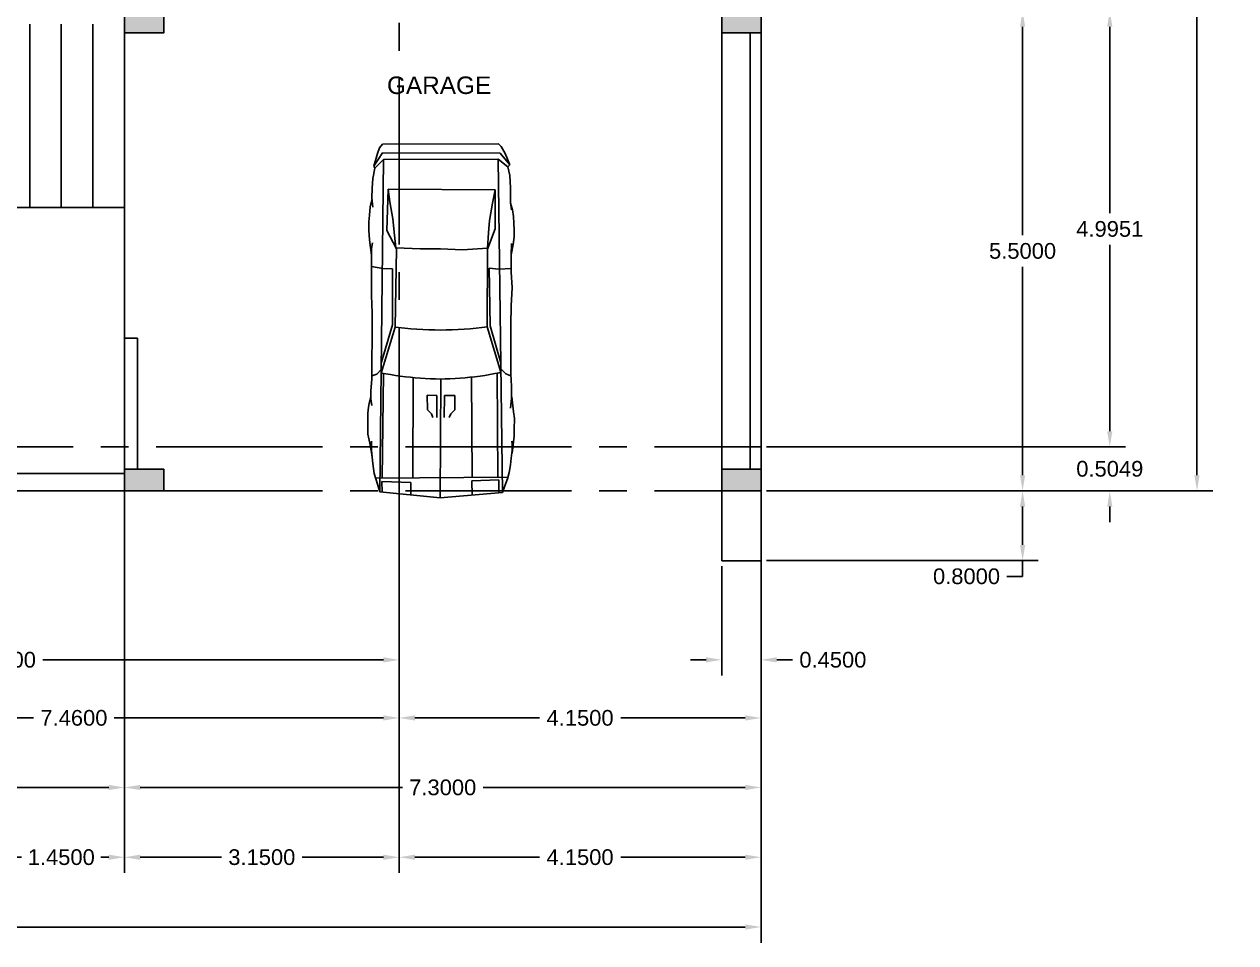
# Model space of a CAD drawing. Header units: inches. Extents: x 994 to 6777, y -637 to 5407.
# Drawn here: x 6726.68 to 6740.58, y -617.73 to -607.2 of the extents above; entities that cross this region are included whole.
import ezdxf

# ---------------------------------------------------------------- set-up
doc = ezdxf.new("R2010")
doc.units = ezdxf.units.IN
doc.header["$MEASUREMENT"] = 0
doc.linetypes.add('CENTER2', pattern=[28.575, 19.05, -3.175, 3.175, -3.175])
doc.styles.get("Standard").update_dxf_attribs({"font": 'arial.ttf'})
doc.dimstyles.get("Standard").update_dxf_attribs({"dimtxt": 0.18, "dimasz": 0.18, "dimexe": 0.18, "dimexo": 0.0625, "dimgap": 0.09, "dimtad": 0, "dimtih": 1, "dimtoh": 1, "dimdec": 4, "dimzin": 0, "dimdsep": 46, "dimtxsty": 'Standard', "dimcen": 0.09, "dimadec": 0, "dimazin": 0, "dimtfac": 1, "dimtdec": 4, "dimtofl": 0, "dimtmove": 0, "dimatfit": 3, "dimfxl": 1, "dimtolj": 1, "dimtzin": 0, "dimarcsym": 0})

# ---------------------------------------------------------------- blocks, each defined once
blk = doc.blocks.new('A$C0F56074B')
for p, q in [((699, 1843), (810, 1867)), ((810, 1867), (883, 1867)), ((883, 1867), (968, 1866)), ((968, 1866), (1077, 1866)), ((1077, 1866), (1157, 1856)), ((1157, 1856), (1200, 1848)), ((3284, 1844), (3406, 1855)), ((3406, 1855), (3515, 1855)), ((3515, 1855), (3597, 1847)), ((0, 944), (77, 1712)), ((77, 1712), (173, 1743)), ((77, 1712), (4307, 1668)), ((173, 1743), (309, 1784)), ((251, 1767), (265, 82)), ((309, 1784), (437, 1802)), ((437, 1802), (602, 1819)), ((509, 1810), (554, 1816)), ((554, 1816), (699, 1843)), ((602, 1819), (724, 1818)), ((1175, 1817), (1260, 1829)), ((1200, 1848), (1284, 1828)), ((1260, 1829), (1358, 1828)), ((1358, 1828), (1516, 1815)), ((1516, 1815), (1711, 1814)), ((1553, 1814), (1577, 1754)), ((1577, 1754), (1633, 1696)), ((1711, 1814), (1821, 1814)), ((1821, 1814), (1955, 1813)), ((1955, 1813), (2175, 1812)), ((2175, 1812), (2357, 1811)), ((2357, 1811), (2577, 1822)), ((2577, 1822), (2808, 1821)), ((2808, 1821), (2991, 1821)), ((2945, 1821), (2918, 1675)), ((2991, 1821), (3174, 1819)), ((3084, 1820), (3187, 1832)), ((3174, 1819), (3247, 1807)), ((3187, 1832), (3284, 1844)), ((3597, 1847), (3706, 1835)), ((3699, 1805), (3820, 1817)), ((3706, 1835), (3794, 1814)), ((3820, 1817), (3943, 1812)), ((3943, 1812), (4064, 1803)), ((4064, 1803), (4198, 1778)), ((4223, 1791), (4198, 1778)), ((4198, 1778), (4307, 1668)), ((4392, 1679), (4223, 1791)), ((4223, 1791), (4382, 1744)), ((4382, 1744), (4454, 1716)), ((4454, 1716), (4503, 1679)), ((211, 1687), (74, 1686)), ((197, 1321), (211, 1687)), ((253, 1683), (1584, 1665)), ((1571, 1577), (1560, 1515)), ((1588, 1697), (1571, 1577)), ((2173, 1519), (1588, 1697)), ((2201, 1552), (1717, 1695)), ((2917, 1552), (2201, 1552)), ((2918, 1675), (2917, 1552)), ((3405, 1623), (3172, 1502)), ((3551, 1549), (3344, 1526)), ((3929, 1609), (3405, 1623)), ((3770, 1585), (3551, 1549)), ((3929, 1609), (3770, 1585)), ((3923, 244), (3929, 1609)), ((4307, 1668), (4313, 205)), ((4386, 180), (4392, 1679)), ((4503, 1679), (4508, 204)), ((1549, 1453), (1542, 1387)), ((1560, 1515), (1549, 1453)), ((2161, 1394), (2153, 1320)), ((2173, 1519), (2161, 1394)), ((3172, 1502), (2173, 1519)), ((3184, 1508), (3172, 1198)), ((3344, 1526), (3184, 1508)), ((37, 1318), (197, 1321)), ((1531, 1290), (255, 1292)), ((1527, 1263), (1524, 1197)), ((1535, 1325), (1527, 1263)), ((1542, 1387), (1535, 1325)), ((2148, 1242), (2144, 1168)), ((2153, 1320), (2148, 1242)), ((1122, 1107), (1072, 1056)), ((1306, 1109), (1122, 1107)), ((1305, 986), (1306, 1109)), ((1520, 1135), (1516, 1069)), ((1524, 1197), (1520, 1135)), ((2144, 1168), (2140, 1089)), ((2140, 1089), (2140, 1015)), ((3172, 1198), (3170, 942)), ((0, 944), (1513, 937)), ((70, 152), (0, 944)), ((1024, 987), (1305, 986)), ((1072, 1056), (1025, 1041)), ((1516, 1007), (1513, 945)), ((1513, 945), (1516, 883)), ((1516, 1069), (1516, 1007)), ((2140, 1015), (2136, 941)), ((2136, 941), (2140, 868)), ((3170, 942), (3157, 661)), ((1304, 892), (1023, 893)), ((1023, 833), (1072, 808)), ((1072, 808), (1121, 759)), ((1303, 758), (1304, 892)), ((1516, 883), (1516, 821)), ((1516, 821), (1520, 756)), ((2140, 868), (2140, 793)), ((2140, 793), (2144, 715)), ((1121, 759), (1303, 758)), ((1520, 756), (1524, 693)), ((1524, 693), (1527, 627)), ((1527, 627), (1535, 566)), ((2144, 715), (2148, 641)), ((2148, 641), (2153, 562)), ((3157, 661), (3180, 344)), ((218, 541), (34, 540)), ((229, 199), (218, 541)), ((1537, 545), (260, 540)), ((1535, 566), (1542, 503)), ((1542, 503), (1549, 437)), ((2153, 562), (2161, 488)), ((2161, 488), (2170, 414)), ((1549, 437), (1560, 375)), ((1560, 375), (1571, 313)), ((1571, 313), (1582, 251)), ((1601, 171), (2176, 345)), ((2170, 414), (2176, 345)), ((2176, 345), (3168, 344)), ((2923, 321), (2192, 308)), ((2910, 199), (2923, 321)), ((3168, 344), (3423, 246)), ((3375, 331), (3180, 344)), ((3533, 318), (3375, 331)), ((3753, 281), (3533, 318)), ((66, 200), (229, 199)), ((4313, 205), (70, 152)), ((1587, 220), (265, 213)), ((1581, 108), (1645, 171)), ((1582, 251), (1593, 196)), ((1593, 196), (1601, 171)), ((2192, 308), (1719, 172)), ((2922, 40), (2910, 199)), ((3423, 246), (3923, 244)), ((3923, 244), (3753, 281)), ((4313, 205), (4215, 83)), ((4239, 59), (4386, 180)), ((4471, 167), (4385, 119)), ((4508, 204), (4471, 167)), ((154, 121), (70, 152)), ((241, 90), (154, 121)), ((325, 65), (241, 90)), ((423, 52), (325, 65)), ((508, 40), (423, 52)), ((606, 27), (508, 40)), ((568, 28), (606, 27)), ((788, 2), (568, 28)), ((679, 27), (606, 27)), ((724, 32), (679, 27)), ((874, 2), (788, 2)), ((1009, 0), (874, 2)), ((1097, 10), (1009, 0)), ((1287, 35), (1097, 10)), ((1264, 37), (1142, 49)), ((1422, 36), (1264, 37)), ((1265, 37), (1287, 35)), ((1577, 44), (1422, 36)), ((1556, 44), (1581, 108)), ((1740, 46), (1577, 44)), ((1984, 45), (1740, 46)), ((2203, 44), (1984, 45)), ((2447, 43), (2203, 44)), ((2678, 29), (2447, 43)), ((2873, 41), (2678, 29)), ((3080, 40), (2873, 41)), ((3239, 39), (3080, 40)), ((3227, 15), (3095, 40)), ((3324, 2), (3227, 15)), ((3410, 2), (3324, 2)), ((3496, 6), (3410, 2)), ((3580, 13), (3496, 6)), ((3666, 25), (3580, 13)), ((3751, 49), (3666, 25)), ((3764, 49), (3666, 37)), ((3861, 48), (3764, 49)), ((3946, 48), (3861, 48)), ((4105, 60), (3946, 48)), ((4215, 83), (4105, 60)), ((4215, 83), (4239, 59)), ((4385, 119), (4239, 59))]:
    blk.add_line(p, q)
blk = doc.blocks.new('*D715')
at = {"color": 0, "lineweight": -2, "transparency": 16777216}
for p, q in [((6711.053, -612.608), (6711.053, -617.725)), ((6735.133, -612.608), (6735.133, -617.725)), ((6711.233, -617.545), (6722.558, -617.545)), ((6734.953, -617.545), (6723.628, -617.545))]:
    blk.add_line(p, q, dxfattribs=at)
at = {"color": 0, "transparency": 16777216}
for points in [[(6711.233, -617.515), (6711.233, -617.575), (6711.053, -617.545)], [(6734.953, -617.515), (6734.953, -617.575), (6735.133, -617.545)]]:
    blk.add_solid(points, dxfattribs=at)
at = {"layer": 'Defpoints', "color": 0, "transparency": 16777216}
for p in [(6711.053, -612.545), (6735.133, -612.545), (6735.133, -617.545)]:
    blk.add_point(p, dxfattribs=at)
at = {"color": 0, "transparency": 16777216, "insert": (6723.093, -617.545), "char_height": 0.18, "attachment_point": 5}
blk.add_mtext('\\A1;24.0800', dxfattribs=at)
blk = doc.blocks.new('*D721')
at = {"color": 0, "lineweight": -2, "transparency": 16777216}
for p, q in [((6726.383, -612.108), (6726.383, -616.925)), ((6727.833, -612.103), (6727.833, -616.925)), ((6726.563, -616.745), (6726.653, -616.745)), ((6727.653, -616.745), (6727.563, -616.745))]:
    blk.add_line(p, q, dxfattribs=at)
at = {"color": 0, "transparency": 16777216}
for points in [[(6726.563, -616.715), (6726.563, -616.775), (6726.383, -616.745)], [(6727.653, -616.715), (6727.653, -616.775), (6727.833, -616.745)]]:
    blk.add_solid(points, dxfattribs=at)
at = {"layer": 'Defpoints', "color": 0, "transparency": 16777216}
for p in [(6726.383, -612.045), (6727.833, -612.041), (6727.833, -616.745)]:
    blk.add_point(p, dxfattribs=at)
at = {"color": 0, "transparency": 16777216, "insert": (6727.108, -616.745), "char_height": 0.18, "attachment_point": 5}
blk.add_mtext('\\A1;1.4500', dxfattribs=at)
blk = doc.blocks.new('*D722')
at = {"color": 0, "lineweight": -2, "transparency": 16777216}
for p, q in [((6727.833, -612.103), (6727.833, -616.925)), ((6730.983, -612.103), (6730.983, -616.925)), ((6728.013, -616.745), (6728.945, -616.745)), ((6730.803, -616.745), (6729.872, -616.745))]:
    blk.add_line(p, q, dxfattribs=at)
at = {"color": 0, "transparency": 16777216}
for points in [[(6728.013, -616.715), (6728.013, -616.775), (6727.833, -616.745)], [(6730.803, -616.715), (6730.803, -616.775), (6730.983, -616.745)]]:
    blk.add_solid(points, dxfattribs=at)
at = {"layer": 'Defpoints', "color": 0, "transparency": 16777216}
for p in [(6727.833, -612.041), (6730.983, -612.041), (6730.983, -616.745)]:
    blk.add_point(p, dxfattribs=at)
at = {"color": 0, "transparency": 16777216, "insert": (6729.408, -616.745), "char_height": 0.18, "attachment_point": 5}
blk.add_mtext('\\A1;3.1500', dxfattribs=at)
blk = doc.blocks.new('*D723')
at = {"color": 0, "linetype": 'CENTER2', "lineweight": -2, "transparency": 16777216}
for p, q in [((6730.983, -612.103), (6730.983, -616.925)), ((6735.133, -612.103), (6735.133, -616.925)), ((6731.163, -616.745), (6732.591, -616.745)), ((6734.953, -616.745), (6733.525, -616.745))]:
    blk.add_line(p, q, dxfattribs=at)
at = {"color": 0, "linetype": 'CENTER2', "lineweight": 100, "transparency": 16777216}
for points in [[(6731.163, -616.715), (6731.163, -616.775), (6730.983, -616.745)], [(6734.953, -616.715), (6734.953, -616.775), (6735.133, -616.745)]]:
    blk.add_solid(points, dxfattribs=at)
at = {"layer": 'Defpoints', "color": 0, "linetype": 'CENTER2', "lineweight": 100, "transparency": 16777216}
for p in [(6730.983, -612.041), (6735.133, -612.041), (6735.133, -616.745)]:
    blk.add_point(p, dxfattribs=at)
at = {"color": 0, "linetype": 'CENTER2', "transparency": 16777216, "insert": (6733.058, -616.745), "char_height": 0.18, "attachment_point": 5}
blk.add_mtext('\\A1;4.1500', dxfattribs=at)
blk = doc.blocks.new('*D726')
at = {"color": 0, "lineweight": -2, "transparency": 16777216}
for p, q in [((6723.523, -612.108), (6723.523, -616.125)), ((6727.833, -612.103), (6727.833, -616.125)), ((6723.703, -615.945), (6725.211, -615.945)), ((6727.653, -615.945), (6726.145, -615.945))]:
    blk.add_line(p, q, dxfattribs=at)
at = {"color": 0, "transparency": 16777216}
for points in [[(6723.703, -615.915), (6723.703, -615.975), (6723.523, -615.945)], [(6727.653, -615.915), (6727.653, -615.975), (6727.833, -615.945)]]:
    blk.add_solid(points, dxfattribs=at)
at = {"layer": 'Defpoints', "color": 0, "transparency": 16777216}
for p in [(6723.523, -612.045), (6727.833, -612.041), (6727.833, -615.945)]:
    blk.add_point(p, dxfattribs=at)
at = {"color": 0, "transparency": 16777216, "insert": (6725.678, -615.945), "char_height": 0.18, "attachment_point": 5}
blk.add_mtext('\\A1;4.3100', dxfattribs=at)
blk = doc.blocks.new('*D727')
at = {"color": 0, "lineweight": -2, "transparency": 16777216}
for p, q in [((6727.833, -612.103), (6727.833, -616.125)), ((6735.133, -612.103), (6735.133, -616.125)), ((6728.013, -615.945), (6731.021, -615.945)), ((6734.953, -615.945), (6731.946, -615.945))]:
    blk.add_line(p, q, dxfattribs=at)
at = {"color": 0, "transparency": 16777216}
for points in [[(6728.013, -615.915), (6728.013, -615.975), (6727.833, -615.945)], [(6734.953, -615.915), (6734.953, -615.975), (6735.133, -615.945)]]:
    blk.add_solid(points, dxfattribs=at)
at = {"layer": 'Defpoints', "color": 0, "transparency": 16777216}
for p in [(6727.833, -612.041), (6735.133, -612.041), (6735.133, -615.945)]:
    blk.add_point(p, dxfattribs=at)
at = {"color": 0, "transparency": 16777216, "insert": (6731.483, -615.945), "char_height": 0.18, "attachment_point": 5}
blk.add_mtext('\\A1;7.3000', dxfattribs=at)
blk = doc.blocks.new('*D731')
at = {"color": 0, "lineweight": -2, "transparency": 16777216}
for p, q in [((6723.523, -612.108), (6723.523, -615.328)), ((6730.983, -612.103), (6730.983, -615.328)), ((6723.703, -615.148), (6726.791, -615.148)), ((6730.803, -615.148), (6727.716, -615.148))]:
    blk.add_line(p, q, dxfattribs=at)
at = {"color": 0, "transparency": 16777216}
for points in [[(6723.703, -615.118), (6723.703, -615.178), (6723.523, -615.148)], [(6730.803, -615.118), (6730.803, -615.178), (6730.983, -615.148)]]:
    blk.add_solid(points, dxfattribs=at)
at = {"layer": 'Defpoints', "color": 0, "transparency": 16777216}
for p in [(6723.523, -612.045), (6730.983, -612.041), (6730.983, -615.148)]:
    blk.add_point(p, dxfattribs=at)
at = {"color": 0, "transparency": 16777216, "insert": (6727.253, -615.148), "char_height": 0.18, "attachment_point": 5}
blk.add_mtext('\\A1;7.4600', dxfattribs=at)
blk = doc.blocks.new('*D732')
at = {"color": 0, "lineweight": -2, "transparency": 16777216}
for p, q in [((6730.983, -612.103), (6730.983, -615.328)), ((6735.133, -612.103), (6735.133, -615.328)), ((6731.163, -615.148), (6732.591, -615.148)), ((6734.953, -615.148), (6733.525, -615.148))]:
    blk.add_line(p, q, dxfattribs=at)
at = {"color": 0, "transparency": 16777216}
for points in [[(6731.163, -615.118), (6731.163, -615.178), (6730.983, -615.148)], [(6734.953, -615.118), (6734.953, -615.178), (6735.133, -615.148)]]:
    blk.add_solid(points, dxfattribs=at)
at = {"layer": 'Defpoints', "color": 0, "transparency": 16777216}
for p in [(6730.983, -612.041), (6735.133, -612.041), (6735.133, -615.148)]:
    blk.add_point(p, dxfattribs=at)
at = {"color": 0, "transparency": 16777216, "insert": (6733.058, -615.148), "char_height": 0.18, "attachment_point": 5}
blk.add_mtext('\\A1;4.1500', dxfattribs=at)
blk = doc.blocks.new('*D734')
at = {"color": 0, "lineweight": -2, "transparency": 16777216}
for p, q in [((6721.883, -612.108), (6721.883, -614.662)), ((6730.983, -612.103), (6730.983, -614.662)), ((6722.063, -614.482), (6725.97, -614.482)), ((6730.803, -614.482), (6726.897, -614.482))]:
    blk.add_line(p, q, dxfattribs=at)
at = {"color": 0, "transparency": 16777216}
for points in [[(6722.063, -614.452), (6722.063, -614.512), (6721.883, -614.482)], [(6730.803, -614.452), (6730.803, -614.512), (6730.983, -614.482)]]:
    blk.add_solid(points, dxfattribs=at)
at = {"layer": 'Defpoints', "color": 0, "transparency": 16777216}
for p in [(6721.883, -612.045), (6730.983, -612.041), (6730.983, -614.482)]:
    blk.add_point(p, dxfattribs=at)
at = {"color": 0, "transparency": 16777216, "insert": (6726.433, -614.482), "char_height": 0.18, "attachment_point": 5}
blk.add_mtext('\\A1;9.1000', dxfattribs=at)
blk = doc.blocks.new('*D735')
at = {"color": 0, "lineweight": -2, "transparency": 16777216}
for p, q in [((6734.683, -613.408), (6734.683, -614.662)), ((6735.133, -613.408), (6735.133, -614.662)), ((6734.503, -614.482), (6734.323, -614.482)), ((6735.313, -614.482), (6735.493, -614.482))]:
    blk.add_line(p, q, dxfattribs=at)
at = {"color": 0, "transparency": 16777216}
for points in [[(6734.503, -614.452), (6734.503, -614.512), (6734.683, -614.482)], [(6735.313, -614.452), (6735.313, -614.512), (6735.133, -614.482)]]:
    blk.add_solid(points, dxfattribs=at)
at = {"layer": 'Defpoints', "color": 0, "transparency": 16777216}
for p in [(6734.683, -613.345), (6735.133, -613.345), (6735.133, -614.482)]:
    blk.add_point(p, dxfattribs=at)
at = {"color": 0, "transparency": 16777216, "insert": (6735.957, -614.482), "char_height": 0.18, "attachment_point": 5}
blk.add_mtext('\\A1;0.4500', dxfattribs=at)
blk = doc.blocks.new('*D779')
at = {"color": 0, "lineweight": -2, "transparency": 16777216}
for p, q in [((6735.196, -607.045), (6738.313, -607.045)), ((6738.133, -607.225), (6738.133, -609.614)), ((6738.133, -612.365), (6738.133, -609.977)), ((6735.196, -612.545), (6738.313, -612.545))]:
    blk.add_line(p, q, dxfattribs=at)
at = {"color": 0, "transparency": 16777216}
for points in [[(6738.103, -607.225), (6738.163, -607.225), (6738.133, -607.045)], [(6738.103, -612.365), (6738.163, -612.365), (6738.133, -612.545)]]:
    blk.add_solid(points, dxfattribs=at)
at = {"layer": 'Defpoints', "color": 0, "transparency": 16777216}
for p in [(6735.133, -607.045), (6735.133, -612.545), (6738.133, -612.545)]:
    blk.add_point(p, dxfattribs=at)
at = {"color": 0, "transparency": 16777216, "insert": (6738.133, -609.795), "char_height": 0.18, "attachment_point": 5}
blk.add_mtext('\\A1;5.5000', dxfattribs=at)
blk = doc.blocks.new('*D780')
at = {"color": 0, "lineweight": -2, "transparency": 16777216}
for p, q in [((6735.196, -607.045), (6739.313, -607.045)), ((6739.133, -607.225), (6739.133, -609.361)), ((6739.133, -611.861), (6739.133, -609.725)), ((6735.196, -612.041), (6739.313, -612.041))]:
    blk.add_line(p, q, dxfattribs=at)
at = {"color": 0, "transparency": 16777216}
for points in [[(6739.103, -607.225), (6739.163, -607.225), (6739.133, -607.045)], [(6739.103, -611.861), (6739.163, -611.861), (6739.133, -612.041)]]:
    blk.add_solid(points, dxfattribs=at)
at = {"layer": 'Defpoints', "color": 0, "transparency": 16777216}
for p in [(6735.133, -607.045), (6735.133, -612.041), (6739.133, -612.041)]:
    blk.add_point(p, dxfattribs=at)
at = {"color": 0, "transparency": 16777216, "insert": (6739.133, -609.543), "char_height": 0.18, "attachment_point": 5}
blk.add_mtext('\\A1;4.9951', dxfattribs=at)
blk = doc.blocks.new('*D781')
at = {"color": 0, "lineweight": -2, "transparency": 16777216}
for p, q in [((6739.133, -611.861), (6739.133, -611.681)), ((6735.196, -612.041), (6739.313, -612.041)), ((6735.196, -612.545), (6739.313, -612.545)), ((6739.133, -612.725), (6739.133, -612.905))]:
    blk.add_line(p, q, dxfattribs=at)
at = {"color": 0, "transparency": 16777216}
for points in [[(6739.103, -611.861), (6739.163, -611.861), (6739.133, -612.041)], [(6739.103, -612.725), (6739.163, -612.725), (6739.133, -612.545)]]:
    blk.add_solid(points, dxfattribs=at)
at = {"layer": 'Defpoints', "color": 0, "transparency": 16777216}
for p in [(6735.133, -612.041), (6735.133, -612.545), (6739.133, -612.545)]:
    blk.add_point(p, dxfattribs=at)
at = {"color": 0, "transparency": 16777216, "insert": (6739.133, -612.293), "char_height": 0.18, "attachment_point": 5}
blk.add_mtext('\\A1;0.5049', dxfattribs=at)
blk = doc.blocks.new('*D782')
at = {"color": 0, "lineweight": -2, "transparency": 16777216}
for p, q in [((6735.196, -612.545), (6738.313, -612.545)), ((6738.133, -612.725), (6738.133, -613.165)), ((6735.196, -613.345), (6738.313, -613.345)), ((6738.133, -613.345), (6738.133, -613.525)), ((6738.133, -613.525), (6737.953, -613.525))]:
    blk.add_line(p, q, dxfattribs=at)
at = {"color": 0, "transparency": 16777216}
for points in [[(6738.103, -612.725), (6738.163, -612.725), (6738.133, -612.545)], [(6738.103, -613.165), (6738.163, -613.165), (6738.133, -613.345)]]:
    blk.add_solid(points, dxfattribs=at)
at = {"layer": 'Defpoints', "color": 0, "transparency": 16777216}
for p in [(6735.133, -612.545), (6735.133, -613.345), (6738.133, -613.345)]:
    blk.add_point(p, dxfattribs=at)
at = {"color": 0, "transparency": 16777216, "insert": (6737.49, -613.525), "char_height": 0.18, "attachment_point": 5}
blk.add_mtext('\\A1;0.8000', dxfattribs=at)
blk = doc.blocks.new('*D784')
at = {"color": 0, "lineweight": -2, "transparency": 16777216}
for p, q in [((6735.196, -597.445), (6740.313, -597.445)), ((6740.133, -597.625), (6740.133, -604.814)), ((6740.133, -612.365), (6740.133, -605.177)), ((6735.196, -612.545), (6740.313, -612.545))]:
    blk.add_line(p, q, dxfattribs=at)
at = {"color": 0, "transparency": 16777216}
for points in [[(6740.103, -597.625), (6740.163, -597.625), (6740.133, -597.445)], [(6740.103, -612.365), (6740.163, -612.365), (6740.133, -612.545)]]:
    blk.add_solid(points, dxfattribs=at)
at = {"layer": 'Defpoints', "color": 0, "transparency": 16777216}
for p in [(6735.133, -597.445), (6735.133, -612.545), (6740.133, -612.545)]:
    blk.add_point(p, dxfattribs=at)
at = {"color": 0, "transparency": 16777216, "insert": (6740.133, -604.995), "char_height": 0.18, "attachment_point": 5}
blk.add_mtext('\\A1;15.1000', dxfattribs=at)

msp = doc.modelspace()

# ---------------------------------------------------------------- hatches: boundary and pattern name
h = msp.add_hatch(color=256)
h.dxf.hatch_style = 1
h.paths.add_polyline_path([(6711.30328, -597.44544), (6711.05328, -597.44544), (6711.05328, -597.69544), (6711.30328, -597.69544)])
h.paths.add_polyline_path([(6711.30328, -600.89544), (6711.05328, -600.89544), (6711.05328, -601.14544), (6711.30328, -601.14544)])
h.paths.add_polyline_path([(6711.30328, -607.04544), (6711.05328, -607.04544), (6711.05328, -607.29544), (6711.30328, -607.29544)])
h.paths.add_polyline_path([(6715.88328, -607.04544), (6715.58328, -607.04544), (6715.58328, -607.34544), (6715.88328, -607.34544)])
h.paths.add_polyline_path([(6715.88328, -611.74056), (6715.58328, -611.74056), (6715.58328, -612.04056), (6715.88328, -612.04056)])
h.paths.add_polyline_path([(6720.48328, -611.74544), (6720.18328, -611.74544), (6720.18328, -612.04544), (6720.48328, -612.04544)])
h.paths.add_polyline_path([(6723.52329, -611.74544), (6723.22329, -611.74544), (6723.22329, -612.04544), (6723.52329, -612.04544)])
h.paths.add_polyline_path([(6723.52329, -607.04544), (6723.22329, -607.04544), (6723.22329, -607.34544), (6723.52329, -607.34544)])
h.paths.add_polyline_path([(6721.88393, -604.59544), (6721.58393, -604.59544), (6721.58393, -604.89544), (6721.88393, -604.89544)])
h.paths.add_polyline_path([(6726.68328, -604.59544), (6726.38328, -604.59544), (6726.38328, -604.89544), (6726.68328, -604.89544)])
h.paths.add_polyline_path([(6721.87329, -600.84544), (6721.57329, -600.84544), (6721.57329, -601.14544), (6721.87329, -601.14544)])
h.paths.add_polyline_path([(6721.88328, -597.44544), (6721.58328, -597.44544), (6721.58328, -597.74544), (6721.88328, -597.74544)])
h.paths.add_polyline_path([(6726.68328, -597.44544), (6726.38328, -597.44544), (6726.38328, -597.74544), (6726.68328, -597.74544)])
h.paths.add_polyline_path([(6726.68328, -600.84544), (6726.38328, -600.84544), (6726.38328, -601.14544), (6726.68328, -601.14544)])
h.paths.add_polyline_path([(6730.98328, -597.44544), (6730.68328, -597.44544), (6730.68328, -597.74544), (6730.98328, -597.74544)])
h.paths.add_polyline_path([(6730.98328, -600.84544), (6730.78348, -600.84544), (6730.68328, -600.84544), (6730.68328, -601.14544), (6730.98328, -601.14544)])
h.paths.add_polyline_path([(6730.98328, -604.59544), (6730.68328, -604.59544), (6730.68328, -604.89544), (6730.98328, -604.89544)])
h.paths.add_polyline_path([(6728.28328, -607.04544), (6727.83328, -607.04544), (6727.83328, -607.29544), (6728.28328, -607.29544)])
h.paths.add_polyline_path([(6735.13328, -607.04544), (6734.68328, -607.04544), (6734.68328, -607.29544), (6735.13328, -607.29544)])
h.paths.add_polyline_path([(6728.28328, -612.29544), (6727.83328, -612.29544), (6727.83328, -612.54544), (6728.28328, -612.54544)])
h.paths.add_polyline_path([(6735.13328, -612.29544), (6734.68328, -612.29544), (6734.68328, -612.54544), (6735.13328, -612.54544)])
h.paths.add_polyline_path([(6735.13328, -600.89544), (6734.88328, -600.89544), (6734.88328, -601.14544), (6735.13328, -601.14544)])
h.paths.add_polyline_path([(6735.13328, -597.44544), (6734.88328, -597.44544), (6734.88328, -597.69544), (6735.13328, -597.69544)])

# ---------------------------------------------------------------- linework, layer by layer
at = {"linetype": 'CENTER2', "ltscale": 0.1}
for p, q in [((6727.83328, -612.54544), (6727.83328, -597.44544)), ((6730.98328, -612.57848), (6730.98328, -597.44544)), ((6735.13328, -613.34544), (6735.13328, -597.44544)), ((6711.05328, -612.04056), (6735.13328, -612.04056)), ((6711.05328, -612.54544), (6735.13328, -612.54544)), ((6711.05328, -612.54544), (6735.13328, -612.54544))]:
    msp.add_line(p, q, dxfattribs=at)
for p, q in [((6726.74578, -609.29544), (6726.74578, -607.19544)), ((6727.10828, -609.29544), (6727.10828, -607.19544)), ((6727.47078, -609.29544), (6727.47078, -607.19544)), ((6727.83328, -609.29544), (6727.83328, -607.19544)), ((6734.68328, -607.29544), (6734.68328, -612.29544)), ((6735.00828, -607.29544), (6735.00828, -612.29544)), ((6735.13328, -612.29544), (6735.13328, -607.29544)), ((6727.83328, -609.29544), (6723.52329, -609.29544)), ((6727.83328, -610.79544), (6727.83328, -609.29544)), ((6727.83328, -612.29544), (6727.83328, -610.79544)), ((6727.98328, -610.79544), (6727.83328, -610.79544)), ((6727.98328, -612.29544), (6727.98328, -610.79544)), ((6727.98328, -612.29544), (6727.98328, -610.79544)), ((6726.38328, -612.34544), (6727.83328, -612.34544)), ((6726.38328, -612.54544), (6727.83328, -612.54544)), ((6734.68328, -613.34544), (6734.68328, -612.54544)), ((6735.13328, -612.54544), (6735.13328, -613.34544)), ((6735.13328, -613.34544), (6734.68328, -613.34544))]:
    msp.add_line(p, q)
at = {"layer": 'Defpoints', "color": 7}
for points in [[(6727.83328, -607.04544), (6728.28328, -607.04544), (6728.28328, -607.29544), (6727.83328, -607.29544)], [(6734.68328, -607.04544), (6735.13328, -607.04544), (6735.13328, -607.29544), (6734.68328, -607.29544)], [(6727.83328, -612.29544), (6728.28328, -612.29544), (6728.28328, -612.54544), (6727.83328, -612.54544)], [(6734.68328, -612.29544), (6735.13328, -612.29544), (6735.13328, -612.54544), (6734.68328, -612.54544)]]:
    msp.add_lwpolyline(points, close=True, dxfattribs=at)

# ---------------------------------------------------------------- block references
at = {"xscale": 0.0009006926971603183, "yscale": 0.0009006926971603183, "zscale": 0.0009006926971603183, "rotation": 90}
msp.add_blockref('A$C0F56074B', (6732.30512, -612.62577), dxfattribs=at)

# ---------------------------------------------------------------- texts
at = {"insert": (6730.84362, -607.79491), "char_height": 0.2, "attachment_point": 1}
msp.add_mtext_dynamic_manual_height_columns('GARAGE', width=0.2, gutter_width=1, heights=[0], dxfattribs=at)

# ---------------------------------------------------------------- dimensions: what is measured, and where the dimension line sits
for base, p1, p2, picture, middle in [((6740.13328, -612.54544), (6735.13328, -597.44544), (6735.13328, -612.54544), '*D784', (6740.13328, -604.99544)), ((6739.13328, -612.04056), (6735.13328, -607.04544), (6735.13328, -612.04056), '*D780', (6739.13328, -609.543)), ((6739.13328, -612.54544), (6735.13328, -612.04056), (6735.13328, -612.54544), '*D781', (6739.13328, -612.293)), ((6738.13328, -613.34544), (6735.13328, -612.54544), (6735.13328, -613.34544), '*D782', (6737.48996, -613.52544))]:
    dim = msp.add_linear_dim(base=base, p1=p1, p2=p2, angle=90, dimstyle='Standard')
    dim.commit()
    dim.dimension.update_dxf_attribs({"geometry": picture, "text_midpoint": middle})
for p1, distance, picture, middle in [((6735.13328, -607.04544), 3, '*D779', (6738.13328, -609.79544)), ((6711.05328, -612.54544), -5, '*D715', (6723.09328, -617.54544))]:
    dim = msp.add_aligned_dim(p1=p1, p2=(6735.13328, -612.54544), distance=distance, dimstyle='Standard')
    dim.commit()
    dim.dimension.update_dxf_attribs({"geometry": picture, "text_midpoint": middle})
for base, p1, p2, picture, middle in [((6730.98328, -614.48207), (6721.88328, -612.04544), (6730.98328, -612.04056), '*D734', (6726.43328, -614.48207)), ((6727.83328, -615.94544), (6723.52329, -612.04544), (6727.83328, -612.04056), '*D726', (6725.67829, -615.94544)), ((6730.98328, -615.14759), (6723.52329, -612.04544), (6730.98328, -612.04056), '*D731', (6727.25329, -615.14759)), ((6727.83328, -616.74544), (6726.38328, -612.04544), (6727.83328, -612.04056), '*D721', (6727.10828, -616.74544)), ((6730.98328, -616.74544), (6727.83328, -612.04056), (6730.98328, -612.04056), '*D722', (6729.40828, -616.74544)), ((6735.13328, -615.94544), (6727.83328, -612.04056), (6735.13328, -612.04056), '*D727', (6731.48328, -615.94544)), ((6735.13328, -615.14759), (6730.98328, -612.04056), (6735.13328, -612.04056), '*D732', (6733.05828, -615.14759)), ((6735.13328, -614.48207), (6734.68328, -613.34544), (6735.13328, -613.34544), '*D735', (6735.9566, -614.48207))]:
    dim = msp.add_linear_dim(base=base, p1=p1, p2=p2, dimstyle='Standard')
    dim.commit()
    dim.dimension.update_dxf_attribs({"geometry": picture, "text_midpoint": middle})
at = {"linetype": 'CENTER2'}
dim = msp.add_linear_dim(base=(6735.13328, -616.74544), p1=(6730.98328, -612.04056), p2=(6735.13328, -612.04056), dimstyle='Standard', dxfattribs=at)
dim.commit()
dim.dimension.update_dxf_attribs({"geometry": '*D723', "text_midpoint": (6733.05828, -616.74544)})

doc.saveas('drawing.dxf')
